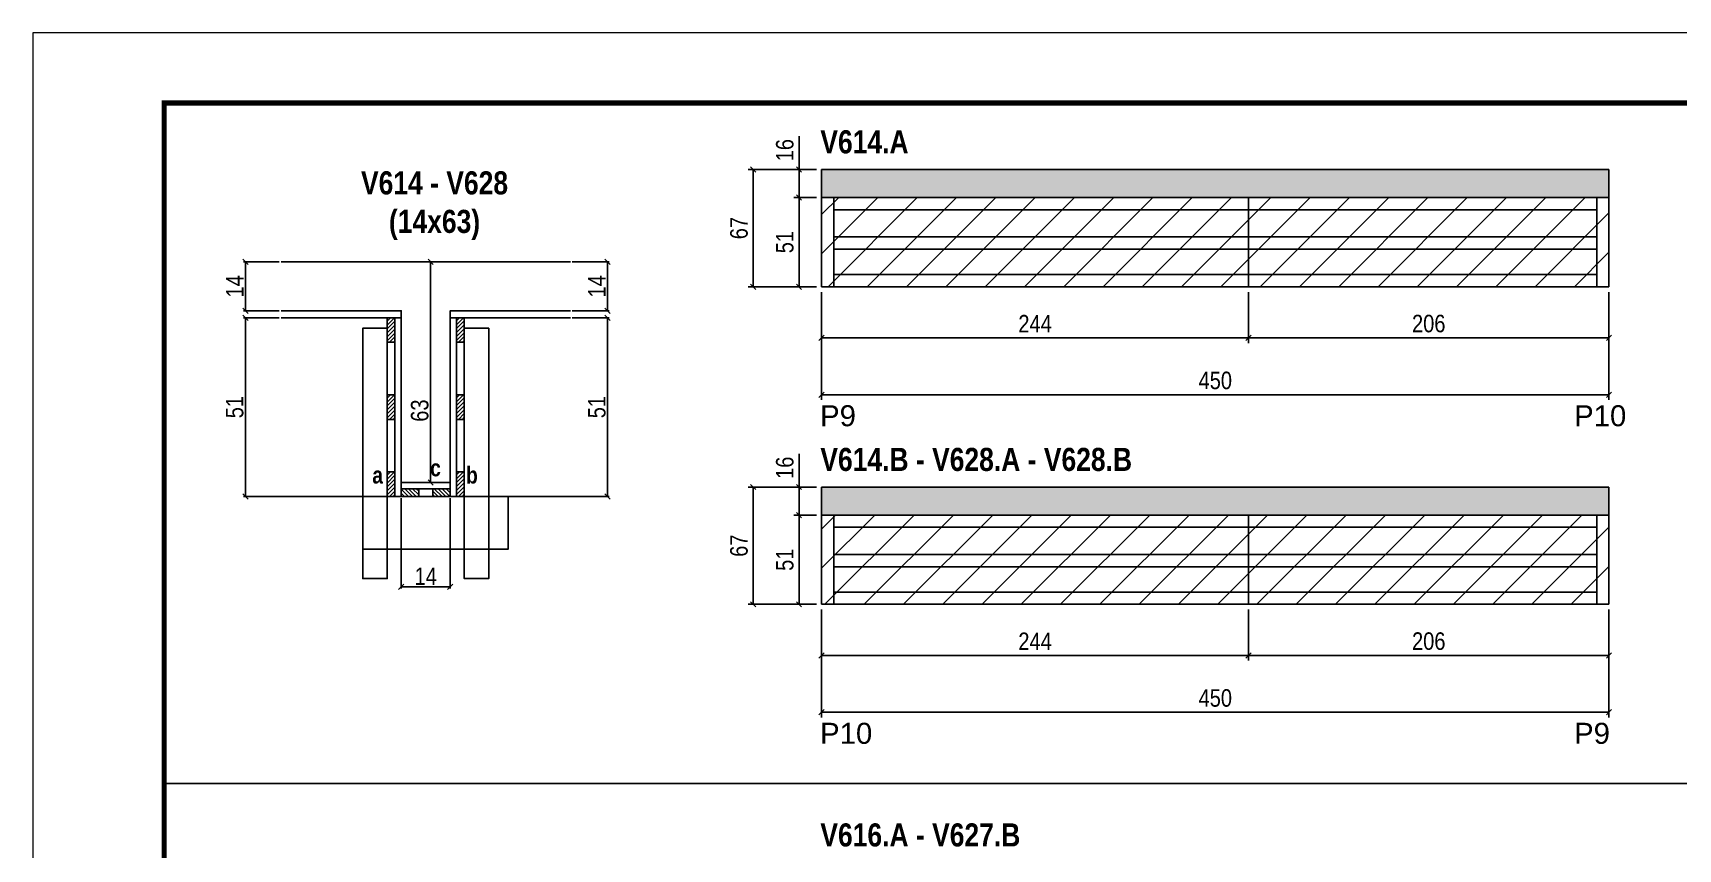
# Model space of a CAD drawing. Extents: x 3309 to 9563, y -2522 to 14608.
# Drawn here: x 8078 to 9018, y 12993 to 13459 of the extents above; entities that cross this region are included whole.
import ezdxf

# ---------------------------------------------------------------- set-up
doc = ezdxf.new("R2010")
doc.units = 0
doc.linetypes.add('DASHED', pattern=[0.75, 0.5, -0.25])
for name, color, linetype in [('5', 5, 'Continuous'), ('COTA', 241, 'Continuous'), ('detalhes', 4, 'Continuous'), ('NOMENCLATURA', 7, 'Continuous'), ('Painéis', 200, 'Continuous'), ('SARR_2.2x7', 40, 'Continuous'), ('SARR_3.5x7', 81, 'Continuous')]:
    doc.layers.add(name, color=color, linetype=linetype)
for name, color, linetype, lineweight in [('CONCRETO', 251, 'Continuous', 25), ('Folhas', 255, 'Continuous', 9), ('Hachura', 251, 'Continuous', 9), ('SARRAFO DE PRESSAO', 251, 'DASHED', 9)]:
    doc.layers.add(name, color=color, linetype=linetype, lineweight=lineweight)
doc.styles.add('COTA TECNICA', font='techl___.ttf', dxfattribs={"height": 10})
doc.styles.add('COTA TECNICA 2X', font='techl___.ttf', dxfattribs={"height": 10})
doc.styles.get("Standard").update_dxf_attribs({"font": 'arial.ttf'})
doc.styles.add('TECNICA', font='techb___.ttf', dxfattribs={"height": 10})
doc.dimstyles.new('PAINEL', dxfattribs={"dimtxt": 10, "dimasz": 3, "dimexe": 3, "dimexo": 3, "dimgap": 3, "dimtad": 1, "dimdec": 1, "dimzin": 12, "dimdsep": 46, "dimtxsty": 'COTA TECNICA', "dimblk1": 'OBLIQUE', "dimblk2": 'OBLIQUE', "dimsah": 1, "dimcen": 0.9, "dimclrd": 4, "dimclre": 4, "dimclrt": 240, "dimadec": 1, "dimazin": 3, "dimtfac": 1, "dimtdec": 1, "dimtmove": 0, "dimatfit": 3, "dimfxl": 1, "dimtolj": 1, "dimtzin": 12, "dimarcsym": 0})
doc.dimstyles.new('SECAO', dxfattribs={"dimscale": 0.333333, "dimtxt": 5, "dimasz": 9, "dimexe": 3, "dimexo": 3, "dimgap": 3, "dimtad": 1, "dimdec": 1, "dimlfac": 0.5, "dimzin": 12, "dimdsep": 46, "dimtxsty": 'COTA TECNICA 2X', "dimblk1": 'OBLIQUE', "dimblk2": 'OBLIQUE', "dimsah": 1, "dimcen": 0.9, "dimclrd": 4, "dimclre": 4, "dimclrt": 240, "dimadec": 1, "dimazin": 3, "dimtfac": 1, "dimtdec": 1, "dimtmove": 0, "dimatfit": 3, "dimfxl": 1, "dimtolj": 1, "dimtzin": 12, "dimarcsym": 0})

# ---------------------------------------------------------------- blocks, each defined once
blk = doc.blocks.new('9999999999')
at = {"layer": 'Folhas'}
blk.add_lwpolyline([(98138.98, 34190.21), (99623.98, 34190.21), (99623.98, 35240.21), (98138.98, 35240.21)], close=True, dxfattribs=at)
at = {"layer": 'Folhas', "color": 30, "const_width": 3}
blk.add_lwpolyline([(98213.98, 34230.21), (99583.98, 34230.21), (99583.98, 35200.21), (98213.98, 35200.21)], close=True, dxfattribs=at)
blk = doc.blocks.new('_Oblique')
at = {"color": 0, "linetype": 'ByBlock', "lineweight": -2}
blk.add_line((-0.5, -0.5), (0.5, 0.5), dxfattribs=at)
blk = doc.blocks.new('*D134')
at = {"layer": 'COTA', "color": 4, "lineweight": -2, "transparency": 16777216}
for p, q in [((8218.67, 13296.54), (8198.32, 13296.54)), ((8199.32, 13296.54), (8199.32, 13194.54)), ((8279.37, 13194.54), (8198.32, 13194.54))]:
    blk.add_line(p, q, dxfattribs=at)
at = {"layer": 'Defpoints', "color": 0, "transparency": 16777216}
for p in [(8219.67, 13296.54), (8199.32, 13194.54), (8280.37, 13194.54, 0)]:
    blk.add_point(p, dxfattribs=at)
at = {"layer": 'COTA', "color": 4, "lineweight": -2, "transparency": 16777216, "xscale": 3, "yscale": 3, "zscale": 3}
for p, rotation in [((8199.32, 13296.54), 90), ((8199.32, 13194.54), 270)]:
    blk.add_blockref('_Oblique', p, dxfattribs=dict(at, rotation=rotation))
at = {"layer": 'COTA', "color": 240, "transparency": 16777216, "insert": (8193.21, 13245.54), "char_height": 10, "attachment_point": 5, "rotation": 90, "style": 'COTA TECNICA 2X'}
blk.add_mtext('\\A1;51', dxfattribs=at)
blk = doc.blocks.new('*D135')
at = {"layer": 'COTA', "color": 4, "lineweight": -2, "transparency": 16777216}
for p, q in [((8386.07, 13296.54), (8407.29, 13296.54)), ((8406.29, 13296.54), (8406.29, 13194.54)), ((8325.37, 13194.54), (8407.29, 13194.54))]:
    blk.add_line(p, q, dxfattribs=at)
at = {"layer": 'Defpoints', "color": 0, "transparency": 16777216}
for p in [(8385.07, 13296.54), (8324.37, 13194.54, 0), (8406.29, 13194.54)]:
    blk.add_point(p, dxfattribs=at)
at = {"layer": 'COTA', "color": 4, "lineweight": -2, "transparency": 16777216, "xscale": 3, "yscale": 3, "zscale": 3}
for p, rotation in [((8406.29, 13296.54), 90), ((8406.29, 13194.54), 270)]:
    blk.add_blockref('_Oblique', p, dxfattribs=dict(at, rotation=rotation))
at = {"layer": 'COTA', "color": 240, "transparency": 16777216, "insert": (8400.18, 13245.54), "char_height": 10, "attachment_point": 5, "rotation": 90, "style": 'COTA TECNICA 2X'}
blk.add_mtext('\\A1;51', dxfattribs=at)
blk = doc.blocks.new('*D136')
at = {"layer": 'COTA', "color": 4, "lineweight": -2, "transparency": 16777216}
for p, q in [((8315.37, 13328.54), (8304.19, 13328.54)), ((8305.19, 13202.54), (8305.19, 13328.54)), ((8315.37, 13202.54), (8304.19, 13202.54))]:
    blk.add_line(p, q, dxfattribs=at)
at = {"layer": 'Defpoints', "color": 0, "transparency": 16777216}
for p in [(8305.19, 13328.54), (8316.37, 13328.54), (8316.37, 13202.54)]:
    blk.add_point(p, dxfattribs=at)
at = {"layer": 'COTA', "color": 4, "lineweight": -2, "transparency": 16777216, "xscale": 3, "yscale": 3, "zscale": 3}
for p, rotation in [((8305.19, 13328.54), 90), ((8305.19, 13202.54), 270)]:
    blk.add_blockref('_Oblique', p, dxfattribs=dict(at, rotation=rotation))
at = {"layer": 'COTA', "color": 240, "transparency": 16777216, "insert": (8298.97, 13243.54), "char_height": 10, "attachment_point": 5, "rotation": 90, "style": 'COTA TECNICA 2X'}
blk.add_mtext('\\A1;63', dxfattribs=at)
blk = doc.blocks.new('*D137')
at = {"layer": 'COTA', "color": 4, "lineweight": -2, "transparency": 16777216}
for p, q in [((8386.07, 13328.54), (8407.29, 13328.54)), ((8406.29, 13300.54), (8406.29, 13328.54)), ((8386.07, 13300.54), (8407.29, 13300.54))]:
    blk.add_line(p, q, dxfattribs=at)
at = {"layer": 'Defpoints', "color": 0, "transparency": 16777216}
for p in [(8385.07, 13328.54), (8406.29, 13328.54), (8385.07, 13300.54)]:
    blk.add_point(p, dxfattribs=at)
at = {"layer": 'COTA', "color": 4, "lineweight": -2, "transparency": 16777216, "xscale": 3, "yscale": 3, "zscale": 3}
for p, rotation in [((8406.29, 13328.54), 90), ((8406.29, 13300.54), 270)]:
    blk.add_blockref('_Oblique', p, dxfattribs=dict(at, rotation=rotation))
at = {"layer": 'COTA', "color": 240, "transparency": 16777216, "insert": (8400.21, 13314.54), "char_height": 10, "attachment_point": 5, "rotation": 90, "style": 'COTA TECNICA 2X'}
blk.add_mtext('\\A1;14', dxfattribs=at)
blk = doc.blocks.new('*D148')
at = {"layer": 'COTA', "color": 4, "lineweight": -2, "transparency": 16777216}
for p, q in [((8218.67, 13328.54), (8198.32, 13328.54)), ((8199.32, 13300.54), (8199.32, 13328.54)), ((8218.67, 13300.54), (8198.32, 13300.54))]:
    blk.add_line(p, q, dxfattribs=at)
at = {"layer": 'Defpoints', "color": 0, "transparency": 16777216}
for p in [(8199.32, 13328.54), (8219.67, 13328.54), (8219.67, 13300.54)]:
    blk.add_point(p, dxfattribs=at)
at = {"layer": 'COTA', "color": 4, "lineweight": -2, "transparency": 16777216, "xscale": 3, "yscale": 3, "zscale": 3}
for p, rotation in [((8199.32, 13328.54), 90), ((8199.32, 13300.54), 270)]:
    blk.add_blockref('_Oblique', p, dxfattribs=dict(at, rotation=rotation))
at = {"layer": 'COTA', "color": 240, "transparency": 16777216, "insert": (8193.25, 13314.54), "char_height": 10, "attachment_point": 5, "rotation": 90, "style": 'COTA TECNICA 2X'}
blk.add_mtext('\\A1;14', dxfattribs=at)
blk = doc.blocks.new('*D149')
at = {"layer": 'COTA', "color": 4, "lineweight": -2, "transparency": 16777216}
for p, q in [((8288.37, 13193.54), (8288.37, 13141.84)), ((8316.37, 13193.54), (8316.37, 13141.84)), ((8288.37, 13142.84), (8316.37, 13142.84))]:
    blk.add_line(p, q, dxfattribs=at)
at = {"layer": 'Defpoints', "color": 0, "transparency": 16777216}
for p in [(8288.37, 13194.54), (8316.37, 13194.54), (8316.37, 13142.84)]:
    blk.add_point(p, dxfattribs=at)
at = {"layer": 'COTA', "color": 4, "lineweight": -2, "transparency": 16777216, "xscale": 3, "yscale": 3, "zscale": 3, "rotation": 180}
blk.add_blockref('_Oblique', (8288.37, 13142.84), dxfattribs=at)
at = {"layer": 'COTA', "color": 4, "lineweight": -2, "transparency": 16777216, "xscale": 3, "yscale": 3, "zscale": 3}
blk.add_blockref('_Oblique', (8316.37, 13142.84), dxfattribs=at)
at = {"layer": 'COTA', "color": 240, "transparency": 16777216, "insert": (8302.37, 13148.91), "char_height": 10, "attachment_point": 5, "style": 'COTA TECNICA 2X'}
blk.add_mtext('\\A1;14', dxfattribs=at)
blk = doc.blocks.new('*D157')
at = {"layer": 'COTA', "color": 4, "lineweight": -2, "transparency": 16777216}
for p, q in [((8528.62, 13311.29), (8528.62, 13249.62)), ((8978.62, 13311.29), (8978.62, 13249.62)), ((8528.62, 13252.62), (8978.62, 13252.62))]:
    blk.add_line(p, q, dxfattribs=at)
at = {"layer": 'Defpoints', "color": 0, "transparency": 16777216}
for p in [(8528.62, 13314.29), (8978.62, 13314.29), (8978.62, 13252.62)]:
    blk.add_point(p, dxfattribs=at)
at = {"layer": 'COTA', "color": 4, "lineweight": -2, "transparency": 16777216, "xscale": 3, "yscale": 3, "zscale": 3, "rotation": 180}
blk.add_blockref('_Oblique', (8528.62, 13252.62), dxfattribs=at)
at = {"layer": 'COTA', "color": 4, "lineweight": -2, "transparency": 16777216, "xscale": 3, "yscale": 3, "zscale": 3}
blk.add_blockref('_Oblique', (8978.62, 13252.62), dxfattribs=at)
at = {"layer": 'COTA', "color": 240, "transparency": 16777216, "insert": (8753.62, 13260.73), "char_height": 10, "attachment_point": 5, "style": 'COTA TECNICA'}
blk.add_mtext('\\A1;450', dxfattribs=at)
blk = doc.blocks.new('*D158')
at = {"layer": 'COTA', "color": 4, "lineweight": -2, "transparency": 16777216}
for p, q in [((8528.62, 13311.29), (8528.62, 13282.11)), ((8772.62, 13311.29), (8772.62, 13282.11)), ((8528.62, 13285.11), (8772.62, 13285.11))]:
    blk.add_line(p, q, dxfattribs=at)
at = {"layer": 'Defpoints', "color": 0, "transparency": 16777216}
for p in [(8528.62, 13314.29), (8772.62, 13314.29), (8772.62, 13285.11)]:
    blk.add_point(p, dxfattribs=at)
at = {"layer": 'COTA', "color": 4, "lineweight": -2, "transparency": 16777216, "xscale": 3, "yscale": 3, "zscale": 3, "rotation": 180}
blk.add_blockref('_Oblique', (8528.62, 13285.11), dxfattribs=at)
at = {"layer": 'COTA', "color": 4, "lineweight": -2, "transparency": 16777216, "xscale": 3, "yscale": 3, "zscale": 3}
blk.add_blockref('_Oblique', (8772.62, 13285.11), dxfattribs=at)
at = {"layer": 'COTA', "color": 240, "transparency": 16777216, "insert": (8650.62, 13293.19), "char_height": 10, "attachment_point": 5, "style": 'COTA TECNICA'}
blk.add_mtext('\\A1;244', dxfattribs=at)
blk = doc.blocks.new('*D159')
at = {"layer": 'COTA', "color": 4, "lineweight": -2, "transparency": 16777216}
for p, q in [((8772.62, 13311.29), (8772.62, 13282.11)), ((8978.62, 13311.29), (8978.62, 13282.11)), ((8772.62, 13285.11), (8978.62, 13285.11))]:
    blk.add_line(p, q, dxfattribs=at)
at = {"layer": 'Defpoints', "color": 0, "transparency": 16777216}
for p in [(8772.62, 13314.29), (8978.62, 13314.29), (8978.62, 13285.11)]:
    blk.add_point(p, dxfattribs=at)
at = {"layer": 'COTA', "color": 4, "lineweight": -2, "transparency": 16777216, "xscale": 3, "yscale": 3, "zscale": 3, "rotation": 180}
blk.add_blockref('_Oblique', (8772.62, 13285.11), dxfattribs=at)
at = {"layer": 'COTA', "color": 4, "lineweight": -2, "transparency": 16777216, "xscale": 3, "yscale": 3, "zscale": 3}
blk.add_blockref('_Oblique', (8978.62, 13285.11), dxfattribs=at)
at = {"layer": 'COTA', "color": 240, "transparency": 16777216, "insert": (8875.62, 13293.21), "char_height": 10, "attachment_point": 5, "style": 'COTA TECNICA'}
blk.add_mtext('\\A1;206', dxfattribs=at)
blk = doc.blocks.new('*D160')
at = {"layer": 'COTA', "color": 4, "lineweight": -2, "transparency": 16777216}
for p, q in [((8525.62, 13365.29), (8512.72, 13365.29)), ((8515.72, 13365.29), (8515.72, 13314.29)), ((8525.62, 13314.29), (8512.72, 13314.29))]:
    blk.add_line(p, q, dxfattribs=at)
at = {"layer": 'Defpoints', "color": 0, "transparency": 16777216}
for p in [(8528.62, 13365.29), (8515.72, 13314.29), (8528.62, 13314.29)]:
    blk.add_point(p, dxfattribs=at)
at = {"layer": 'COTA', "color": 4, "lineweight": -2, "transparency": 16777216, "xscale": 3, "yscale": 3, "zscale": 3}
for p, rotation in [((8515.72, 13365.29), 90), ((8515.72, 13314.29), 270)]:
    blk.add_blockref('_Oblique', p, dxfattribs=dict(at, rotation=rotation))
at = {"layer": 'COTA', "color": 240, "transparency": 16777216, "insert": (8507.61, 13339.79), "char_height": 10, "attachment_point": 5, "rotation": 90, "style": 'COTA TECNICA'}
blk.add_mtext('\\A1;51', dxfattribs=at)
blk = doc.blocks.new('*D161')
at = {"layer": 'COTA', "color": 4, "lineweight": -2, "transparency": 16777216}
for p, q in [((8515.72, 13381.29), (8515.72, 13400.3)), ((8525.62, 13381.29), (8512.72, 13381.29)), ((8515.72, 13365.29), (8515.72, 13381.29)), ((8525.62, 13365.29), (8512.72, 13365.29))]:
    blk.add_line(p, q, dxfattribs=at)
at = {"layer": 'Defpoints', "color": 0, "transparency": 16777216}
for p in [(8515.72, 13381.29), (8528.62, 13381.29), (8528.62, 13365.29)]:
    blk.add_point(p, dxfattribs=at)
at = {"layer": 'COTA', "color": 4, "lineweight": -2, "transparency": 16777216, "xscale": 3, "yscale": 3, "zscale": 3}
for p, rotation in [((8515.72, 13381.29), 90), ((8515.72, 13365.29), 270)]:
    blk.add_blockref('_Oblique', p, dxfattribs=dict(at, rotation=rotation))
at = {"layer": 'COTA', "color": 240, "transparency": 16777216, "insert": (8507.62, 13392.3), "char_height": 10, "attachment_point": 5, "rotation": 90, "style": 'COTA TECNICA'}
blk.add_mtext('\\A1;16', dxfattribs=at)
blk = doc.blocks.new('*D162')
at = {"layer": 'COTA', "color": 4, "lineweight": -2, "transparency": 16777216}
for p, q in [((8525.62, 13381.29), (8486.56, 13381.29)), ((8489.56, 13314.29), (8489.56, 13381.29)), ((8525.62, 13314.29), (8486.56, 13314.29))]:
    blk.add_line(p, q, dxfattribs=at)
at = {"layer": 'Defpoints', "color": 0, "transparency": 16777216}
for p in [(8489.56, 13381.29), (8528.62, 13381.29), (8528.62, 13314.29)]:
    blk.add_point(p, dxfattribs=at)
at = {"layer": 'COTA', "color": 4, "lineweight": -2, "transparency": 16777216, "xscale": 3, "yscale": 3, "zscale": 3}
for p, rotation in [((8489.56, 13381.29), 90), ((8489.56, 13314.29), 270)]:
    blk.add_blockref('_Oblique', p, dxfattribs=dict(at, rotation=rotation))
at = {"layer": 'COTA', "color": 240, "transparency": 16777216, "insert": (8481.45, 13347.79), "char_height": 10, "attachment_point": 5, "rotation": 90, "style": 'COTA TECNICA'}
blk.add_mtext('\\A1;67', dxfattribs=at)
blk = doc.blocks.new('*D163')
at = {"layer": 'COTA', "color": 4, "lineweight": -2, "transparency": 16777216}
for p, q in [((8528.62, 13129.88), (8528.62, 13068.21)), ((8978.62, 13129.88), (8978.62, 13068.21)), ((8528.62, 13071.21), (8978.62, 13071.21))]:
    blk.add_line(p, q, dxfattribs=at)
at = {"layer": 'Defpoints', "color": 0, "transparency": 16777216}
for p in [(8528.62, 13132.88), (8978.62, 13132.88), (8978.62, 13071.21)]:
    blk.add_point(p, dxfattribs=at)
at = {"layer": 'COTA', "color": 4, "lineweight": -2, "transparency": 16777216, "xscale": 3, "yscale": 3, "zscale": 3, "rotation": 180}
blk.add_blockref('_Oblique', (8528.62, 13071.21), dxfattribs=at)
at = {"layer": 'COTA', "color": 4, "lineweight": -2, "transparency": 16777216, "xscale": 3, "yscale": 3, "zscale": 3}
blk.add_blockref('_Oblique', (8978.62, 13071.21), dxfattribs=at)
at = {"layer": 'COTA', "color": 240, "transparency": 16777216, "insert": (8753.62, 13079.32), "char_height": 10, "attachment_point": 5, "style": 'COTA TECNICA'}
blk.add_mtext('\\A1;450', dxfattribs=at)
blk = doc.blocks.new('*D164')
at = {"layer": 'COTA', "color": 4, "lineweight": -2, "transparency": 16777216}
for p, q in [((8528.62, 13129.88), (8528.62, 13100.7)), ((8772.62, 13129.88), (8772.62, 13100.7)), ((8528.62, 13103.7), (8772.62, 13103.7))]:
    blk.add_line(p, q, dxfattribs=at)
at = {"layer": 'Defpoints', "color": 0, "transparency": 16777216}
for p in [(8528.62, 13132.88), (8772.62, 13132.88), (8772.62, 13103.7)]:
    blk.add_point(p, dxfattribs=at)
at = {"layer": 'COTA', "color": 4, "lineweight": -2, "transparency": 16777216, "xscale": 3, "yscale": 3, "zscale": 3, "rotation": 180}
blk.add_blockref('_Oblique', (8528.62, 13103.7), dxfattribs=at)
at = {"layer": 'COTA', "color": 4, "lineweight": -2, "transparency": 16777216, "xscale": 3, "yscale": 3, "zscale": 3}
blk.add_blockref('_Oblique', (8772.62, 13103.7), dxfattribs=at)
at = {"layer": 'COTA', "color": 240, "transparency": 16777216, "insert": (8650.62, 13111.77), "char_height": 10, "attachment_point": 5, "style": 'COTA TECNICA'}
blk.add_mtext('\\A1;244', dxfattribs=at)
blk = doc.blocks.new('*D165')
at = {"layer": 'COTA', "color": 4, "lineweight": -2, "transparency": 16777216}
for p, q in [((8772.62, 13129.88), (8772.62, 13100.7)), ((8978.62, 13129.88), (8978.62, 13100.7)), ((8772.62, 13103.7), (8978.62, 13103.7))]:
    blk.add_line(p, q, dxfattribs=at)
at = {"layer": 'Defpoints', "color": 0, "transparency": 16777216}
for p in [(8772.62, 13132.88), (8978.62, 13132.88), (8978.62, 13103.7)]:
    blk.add_point(p, dxfattribs=at)
at = {"layer": 'COTA', "color": 4, "lineweight": -2, "transparency": 16777216, "xscale": 3, "yscale": 3, "zscale": 3, "rotation": 180}
blk.add_blockref('_Oblique', (8772.62, 13103.7), dxfattribs=at)
at = {"layer": 'COTA', "color": 4, "lineweight": -2, "transparency": 16777216, "xscale": 3, "yscale": 3, "zscale": 3}
blk.add_blockref('_Oblique', (8978.62, 13103.7), dxfattribs=at)
at = {"layer": 'COTA', "color": 240, "transparency": 16777216, "insert": (8875.62, 13111.8), "char_height": 10, "attachment_point": 5, "style": 'COTA TECNICA'}
blk.add_mtext('\\A1;206', dxfattribs=at)
blk = doc.blocks.new('*D166')
at = {"layer": 'COTA', "color": 4, "lineweight": -2, "transparency": 16777216}
for p, q in [((8525.62, 13183.88), (8512.72, 13183.88)), ((8515.72, 13183.88), (8515.72, 13132.88)), ((8525.62, 13132.88), (8512.72, 13132.88))]:
    blk.add_line(p, q, dxfattribs=at)
at = {"layer": 'Defpoints', "color": 0, "transparency": 16777216}
for p in [(8528.62, 13183.88), (8515.72, 13132.88), (8528.62, 13132.88)]:
    blk.add_point(p, dxfattribs=at)
at = {"layer": 'COTA', "color": 4, "lineweight": -2, "transparency": 16777216, "xscale": 3, "yscale": 3, "zscale": 3}
for p, rotation in [((8515.72, 13183.88), 90), ((8515.72, 13132.88), 270)]:
    blk.add_blockref('_Oblique', p, dxfattribs=dict(at, rotation=rotation))
at = {"layer": 'COTA', "color": 240, "transparency": 16777216, "insert": (8507.61, 13158.38), "char_height": 10, "attachment_point": 5, "rotation": 90, "style": 'COTA TECNICA'}
blk.add_mtext('\\A1;51', dxfattribs=at)
blk = doc.blocks.new('*D167')
at = {"layer": 'COTA', "color": 4, "lineweight": -2, "transparency": 16777216}
for p, q in [((8515.72, 13199.88), (8515.72, 13218.89)), ((8525.62, 13199.88), (8512.72, 13199.88)), ((8515.72, 13183.88), (8515.72, 13199.88)), ((8525.62, 13183.88), (8512.72, 13183.88))]:
    blk.add_line(p, q, dxfattribs=at)
at = {"layer": 'Defpoints', "color": 0, "transparency": 16777216}
for p in [(8515.72, 13199.88), (8528.62, 13199.88), (8528.62, 13183.88)]:
    blk.add_point(p, dxfattribs=at)
at = {"layer": 'COTA', "color": 4, "lineweight": -2, "transparency": 16777216, "xscale": 3, "yscale": 3, "zscale": 3}
for p, rotation in [((8515.72, 13199.88), 90), ((8515.72, 13183.88), 270)]:
    blk.add_blockref('_Oblique', p, dxfattribs=dict(at, rotation=rotation))
at = {"layer": 'COTA', "color": 240, "transparency": 16777216, "insert": (8507.62, 13210.88), "char_height": 10, "attachment_point": 5, "rotation": 90, "style": 'COTA TECNICA'}
blk.add_mtext('\\A1;16', dxfattribs=at)
blk = doc.blocks.new('*D168')
at = {"layer": 'COTA', "color": 4, "lineweight": -2, "transparency": 16777216}
for p, q in [((8525.62, 13199.88), (8486.56, 13199.88)), ((8489.56, 13132.88), (8489.56, 13199.88)), ((8525.62, 13132.88), (8486.56, 13132.88))]:
    blk.add_line(p, q, dxfattribs=at)
at = {"layer": 'Defpoints', "color": 0, "transparency": 16777216}
for p in [(8489.56, 13199.88), (8528.62, 13199.88), (8528.62, 13132.88)]:
    blk.add_point(p, dxfattribs=at)
at = {"layer": 'COTA', "color": 4, "lineweight": -2, "transparency": 16777216, "xscale": 3, "yscale": 3, "zscale": 3}
for p, rotation in [((8489.56, 13199.88), 90), ((8489.56, 13132.88), 270)]:
    blk.add_blockref('_Oblique', p, dxfattribs=dict(at, rotation=rotation))
at = {"layer": 'COTA', "color": 240, "transparency": 16777216, "insert": (8481.45, 13166.38), "char_height": 10, "attachment_point": 5, "rotation": 90, "style": 'COTA TECNICA'}
blk.add_mtext('\\A1;67', dxfattribs=at)

msp = doc.modelspace()

# ---------------------------------------------------------------- hatches: boundary and pattern name
at = {"layer": 'COTA'}
h = msp.add_hatch(dxfattribs=at)
h.set_pattern_fill('AR-CONC', color=256, scale=0.03)
h.set_pattern_definition([(50, (4804.7224, 1176.1116), (5.46554, -0.4781726), [0.5715, -6.2865]), (355, (4804.7224, 1176.1116), (-1.0573026, 5.7317054), [0.4572, -5.0292175]), (100.451445, (4805.178, 1176.072), (4.4082374, 5.2535326), [0.4857003, -5.3427073]), (46.1842, (4804.7224, 1177.6356), (8.1323712, -1.26127), [0.85725, -9.42975]), (96.63556, (4805.4, 1177.5305), (7.122124, 7.4227837), [0.7285507, -8.014068]), (351.18415, (4804.722, 1177.636), (7.122124, 7.422784), [0.685799, -7.543792]), (21, (4805.4844, 1177.2546), (4.5484317, -3.067956), [0.5715, -6.2865]), (326, (4805.4844, 1177.2546), (1.8540609, 5.525639), [0.4572, -5.0292]), (71.451445, (4805.8634, 1176.999), (6.4024926, 2.457683), [0.4857003, -5.3426981]), (37.5, (4804.7224, 1176.1116), (0.0926581, 2.53665117), [0, -4.96824, 0, -5.1054, 0, -5.04825]), (7.5, (4804.7224, 1176.1116), (2.0045899, 3.00541724), [0, -2.91084, 0, -4.85394, 0, -1.92405]), (327.5, (4803.0231, 1176.1116), (4.06771786, -0.17186232), [0, -1.905, 0, -5.9436, 0, -7.8867]), (317.5, (4802.261, 1176.1116), (4.4438754, 0.7627947), [0, -2.4765, 0, -3.94716, 0, -5.6007])])
h.paths.add_polyline_path([(8528.62, 13381.29), (8528.62, 13365.29), (8978.62, 13365.29), (8978.62, 13381.29)])
h = msp.add_hatch(dxfattribs=at)
h.set_pattern_fill('AR-CONC', color=256, scale=0.03)
h.set_pattern_definition([(50, (4804.7224, 994.7), (5.46554, -0.4781726), [0.5715, -6.2865]), (355, (4804.7224, 994.7), (-1.0573026, 5.7317054), [0.4572, -5.0292175]), (100.451445, (4805.178, 994.66), (4.4082374, 5.2535326), [0.4857003, -5.3427073]), (46.1842, (4804.7224, 996.224), (8.1323712, -1.26127), [0.85725, -9.42975]), (96.63556, (4805.4, 996.119), (7.122124, 7.4227837), [0.7285507, -8.014068]), (351.18415, (4804.722, 996.224), (7.122124, 7.422784), [0.685799, -7.543792]), (21, (4805.4844, 995.843), (4.5484317, -3.067956), [0.5715, -6.2865]), (326, (4805.4844, 995.843), (1.8540609, 5.525639), [0.4572, -5.0292]), (71.451445, (4805.8634, 995.5874), (6.4024926, 2.457683), [0.4857003, -5.3426981]), (37.5, (4804.7224, 994.7), (0.0926581, 2.53665117), [0, -4.96824, 0, -5.1054, 0, -5.04825]), (7.5, (4804.7224, 994.7), (2.0045899, 3.00541724), [0, -2.91084, 0, -4.85394, 0, -1.92405]), (327.5, (4803.0231, 994.7), (4.06771786, -0.17186232), [0, -1.905, 0, -5.9436, 0, -7.8867]), (317.5, (4802.261, 994.7), (4.4438754, 0.7627947), [0, -2.4765, 0, -3.94716, 0, -5.6007])])
h.paths.add_polyline_path([(8528.62, 13199.88), (8528.62, 13183.88), (8978.62, 13183.88), (8978.62, 13199.88)])
at = {"layer": 'Hachura', "linetype": 'ByBlock'}
h = msp.add_hatch(dxfattribs=at)
h.set_pattern_fill('ANSI31', color=256, scale=5)
h.paths.add_polyline_path([(8772.62, 13365.29), (8528.62, 13365.29), (8528.62, 13314.29), (8772.62, 13314.29)])
h.paths.add_polyline_path([(8772.62, 13183.88), (8528.62, 13183.88), (8528.62, 13132.88), (8772.62, 13132.88)])
h = msp.add_hatch(dxfattribs=at)
h.set_pattern_fill('ANSI31', color=256, scale=5)
h.paths.add_polyline_path([(8978.62, 13365.29), (8772.62, 13365.29), (8772.62, 13314.29), (8978.62, 13314.29)])
h.paths.add_polyline_path([(8978.62, 13183.88), (8772.62, 13183.88), (8772.62, 13132.88), (8978.62, 13132.88)])
at = {"layer": 'SARR_2.2x7'}
h = msp.add_hatch(dxfattribs=at)
h.set_pattern_fill('ANSI31', color=256, scale=0.5)
h.set_pattern_definition([(45, (-115231.8024, -19938.9966), (-1.122532015, 1.122532015), [])])
h.paths.add_polyline_path([(8280.37, 13282.54), (8284.77, 13282.54), (8284.77, 13296.54), (8280.37, 13296.54)])
h = msp.add_hatch(dxfattribs=at)
h.set_pattern_fill('ANSI31', color=256, scale=0.5)
h.set_pattern_definition([(45, (-115241.8024, -19938.9966), (-1.122532015, 1.122532015), [])])
h.paths.add_polyline_path([(8324.37, 13282.54), (8319.97, 13282.54), (8319.97, 13296.54), (8324.37, 13296.54)])
h = msp.add_hatch(dxfattribs=at)
h.set_pattern_fill('ANSI31', color=256, scale=0.5)
h.set_pattern_definition([(45, (-115231.8024, -19982.9966), (-1.122532015, 1.122532015), [])])
h.paths.add_polyline_path([(8280.37, 13238.54), (8284.77, 13238.54), (8284.77, 13252.54), (8280.37, 13252.54)])
h = msp.add_hatch(dxfattribs=at)
h.set_pattern_fill('ANSI31', color=256, scale=0.5)
h.set_pattern_definition([(45, (-115241.8024, -19982.9966), (-1.122532015, 1.122532015), [])])
h.paths.add_polyline_path([(8324.37, 13238.54), (8319.97, 13238.54), (8319.97, 13252.54), (8324.37, 13252.54)])
h = msp.add_hatch(dxfattribs=at)
h.set_pattern_fill('ANSI31', color=256, scale=0.5)
h.set_pattern_definition([(45, (-115231.8024, -20026.9966), (-1.122532015, 1.122532015), [])])
h.paths.add_polyline_path([(8280.37, 13194.54), (8284.77, 13194.54), (8284.77, 13208.54), (8280.37, 13208.54)])
h = msp.add_hatch(dxfattribs=at)
h.set_pattern_fill('ANSI31', color=256, scale=0.5)
h.set_pattern_definition([(45, (-115241.8024, -20026.9966), (-1.122532015, 1.122532015), [])])
h.paths.add_polyline_path([(8324.37, 13194.54), (8319.97, 13194.54), (8319.97, 13208.54), (8324.37, 13208.54)])
h = msp.add_hatch(dxfattribs=at)
h.set_pattern_fill('ANSI31', color=256, scale=0.5, angle=90)
h.set_pattern_definition([(135, (41523.9059, -110317.6276), (-1.122532015, -1.122532015), [])])
h.paths.add_polyline_path([(8298.37, 13194.54), (8298.37, 13198.94), (8288.37, 13198.94), (8288.37, 13194.54)])
h = msp.add_hatch(dxfattribs=at)
h.set_pattern_fill('ANSI31', color=256, scale=0.5, angle=90)
h.set_pattern_definition([(135, (41513.9059, -110317.6276), (-1.122532015, -1.122532015), [])])
h.paths.add_polyline_path([(8306.37, 13198.94), (8306.37, 13194.54), (8316.37, 13194.54), (8316.37, 13198.94)])

# ---------------------------------------------------------------- linework, layer by layer
at = {"layer": 'CONCRETO', "linetype": 'Continuous'}
msp.add_line((8385.07, 13328.54), (8219.67, 13328.54), dxfattribs=at)
at = {"layer": 'COTA'}
for p, q in [((8528.62, 13365.29), (8528.62, 13381.29)), ((8528.62, 13381.29), (8978.62, 13381.29)), ((8978.62, 13381.29), (8978.62, 13365.29)), ((8528.62, 13183.88), (8528.62, 13199.88)), ((8528.62, 13199.88), (8978.62, 13199.88)), ((8978.62, 13199.88), (8978.62, 13183.88)), ((8152.87, 13030.62), (9522.87, 13030.62))]:
    msp.add_line(p, q, dxfattribs=at)
at = {"layer": 'Painéis', "linetype": 'ByBlock'}
for p, q in [((8978.62, 13365.29), (8528.62, 13365.29)), ((8528.62, 13365.29), (8528.62, 13314.29)), ((8772.62, 13365.29), (8772.62, 13314.29)), ((8978.62, 13314.29), (8978.62, 13365.29)), ((8528.62, 13314.29), (8978.62, 13314.29)), ((8978.62, 13183.88), (8528.62, 13183.88)), ((8528.62, 13183.88), (8528.62, 13132.88)), ((8772.62, 13183.88), (8772.62, 13132.88)), ((8978.62, 13132.88), (8978.62, 13183.88)), ((8528.62, 13132.88), (8978.62, 13132.88))]:
    msp.add_line(p, q, dxfattribs=at)
at = {"layer": 'Painéis', "linetype": 'Continuous', "elevation": 0}
for points in [[(8219.67, 13296.54), (8288.37, 13296.54), (8288.37, 13300.54), (8219.67, 13300.54)], [(8385.07, 13296.54), (8316.37, 13296.54), (8316.37, 13300.54), (8385.07, 13300.54)]]:
    msp.add_lwpolyline(points, dxfattribs=at)
at = {"layer": 'Painéis', "linetype": 'Continuous'}
for points in [[(8284.77, 13194.54), (8284.77, 13296.54), (8288.37, 13296.54), (8288.37, 13194.54)], [(8319.97, 13194.54), (8319.97, 13296.54), (8316.37, 13296.54), (8316.37, 13194.54)], [(8316.37, 13202.54), (8288.37, 13202.54), (8288.37, 13198.94), (8316.37, 13198.94)]]:
    msp.add_lwpolyline(points, close=True, dxfattribs=at)
at = {"layer": 'SARR_2.2x7', "linetype": 'Continuous'}
for p, q in [((8535.62, 13314.29), (8535.62, 13365.29)), ((8971.62, 13314.29), (8971.62, 13365.29)), ((8535.62, 13358.29), (8772.62, 13358.29)), ((8772.62, 13358.29), (8971.62, 13358.29)), ((8535.62, 13342.79), (8772.62, 13342.79)), ((8772.62, 13342.79), (8971.62, 13342.79)), ((8535.62, 13335.79), (8772.62, 13335.79)), ((8772.62, 13335.79), (8971.62, 13335.79)), ((8535.62, 13321.29), (8772.62, 13321.29)), ((8772.62, 13321.29), (8971.62, 13321.29)), ((8535.62, 13132.88), (8535.62, 13183.88)), ((8971.62, 13132.88), (8971.62, 13183.88)), ((8535.62, 13176.88), (8772.62, 13176.88)), ((8772.62, 13176.88), (8971.62, 13176.88)), ((8535.62, 13161.38), (8772.62, 13161.38)), ((8535.62, 13154.38), (8772.62, 13154.38)), ((8772.62, 13161.38), (8971.62, 13161.38)), ((8772.62, 13154.38), (8971.62, 13154.38)), ((8535.62, 13139.88), (8772.62, 13139.88)), ((8772.62, 13139.88), (8971.62, 13139.88))]:
    msp.add_line(p, q, dxfattribs=at)
at = {"layer": 'SARR_2.2x7'}
for points in [[(8284.77, 13296.54), (8284.77, 13282.54), (8280.37, 13282.54), (8280.37, 13296.54)], [(8319.97, 13296.54), (8319.97, 13282.54), (8324.37, 13282.54), (8324.37, 13296.54)], [(8284.77, 13252.54), (8284.77, 13238.54), (8280.37, 13238.54), (8280.37, 13252.54)], [(8319.97, 13252.54), (8319.97, 13238.54), (8324.37, 13238.54), (8324.37, 13252.54)], [(8284.77, 13208.54), (8284.77, 13194.54), (8280.37, 13194.54), (8280.37, 13208.54)], [(8319.97, 13208.54), (8319.97, 13194.54), (8324.37, 13194.54), (8324.37, 13208.54)], [(8288.37, 13198.94), (8298.37, 13198.94), (8298.37, 13194.54), (8288.37, 13194.54)], [(8316.37, 13198.94), (8306.37, 13198.94), (8306.37, 13194.54), (8316.37, 13194.54)]]:
    msp.add_lwpolyline(points, close=True, dxfattribs=at)
at = {"layer": 'SARR_3.5x7'}
for points in [[(8280.37, 13290.54), (8266.37, 13290.54), (8266.37, 13147.56), (8280.37, 13147.56)], [(8324.37, 13290.54), (8338.37, 13290.54), (8338.37, 13147.56), (8324.37, 13147.56)], [(8266.37, 13194.54), (8349.55, 13194.54), (8349.55, 13164.45), (8266.37, 13164.45)]]:
    msp.add_lwpolyline(points, close=True, dxfattribs=at)

# ---------------------------------------------------------------- block references
at = {"layer": 'SARRAFO DE PRESSAO', "color": 6, "linetype": 'ByBlock'}
msp.add_blockref('9999999999', (-90061.11, -21780.92), dxfattribs=at)

# ---------------------------------------------------------------- texts
at = {"layer": '5', "linetype": 'Continuous'}
for s, p in [('P9', (8527.76, 13234.61)), ('P10', (8958.69, 13234.61)), ('P10', (8527.76, 13053.2)), ('P9', (8958.69, 13053.2))]:
    msp.add_text(s, height=12, rotation=359.99996, dxfattribs=at).set_placement(p)
at = {"layer": 'detalhes', "style": 'TECNICA'}
for s, p in [('c', (8304.91, 13206.01)), ('b', (8325.41, 13201.89)), ('a', (8271.85, 13201.9))]:
    msp.add_text(s, height=9.6, dxfattribs=at).set_placement(p)
at = {"layer": 'NOMENCLATURA', "style": 'TECNICA'}
for s, p in [('V614.A', (8527.9, 13390.48)), ('V614.B - V628.A - V628.B', (8527.9, 13209.06)), ('V616.A - V627.B', (8527.9, 12994.56))]:
    msp.add_text(s, height=13.2, dxfattribs=at).set_placement(p)
at = {"layer": 'NOMENCLATURA', "insert": (8307.4, 13380.24), "char_height": 13.2, "attachment_point": 2, "style": 'TECNICA'}
msp.add_mtext_dynamic_manual_height_columns('V614 - V628\\P(14x63)', width=300.2766, gutter_width=1, heights=[0], dxfattribs=at)

# ---------------------------------------------------------------- dimensions: what is measured, and where the dimension line sits
at = {"layer": 'COTA'}
for base, p1, p2, angle, dimstyle, picture, middle in [((8515.72, 13381.29), (8528.62, 13365.29), (8528.62, 13381.29), 90, 'PAINEL', '*D161', (8507.62, 13392.3)), ((8489.56, 13381.29), (8528.62, 13314.29), (8528.62, 13381.29), 90, 'PAINEL', '*D162', (8481.45, 13347.79)), ((8515.72, 13314.29), (8528.62, 13365.29), (8528.62, 13314.29), 90, 'PAINEL', '*D160', (8507.61, 13339.79)), ((8199.32, 13328.54), (8219.67, 13300.54), (8219.67, 13328.54), 90, 'SECAO', '*D148', (8193.25, 13314.54)), ((8406.29, 13328.54), (8385.07, 13300.54), (8385.07, 13328.54), 90, 'SECAO', '*D137', (8400.21, 13314.54)), ((8978.62, 13252.62), (8528.62, 13314.29), (8978.62, 13314.29), 180, 'PAINEL', '*D157', (8753.62, 13260.73)), ((8199.32, 13194.54, 0), (8219.67, 13296.54), (8280.37, 13194.54), 90, 'SECAO', '*D134', (8193.21, 13245.54, 0)), ((8406.29, 13194.54, 0), (8385.07, 13296.54), (8324.37, 13194.54), 90, 'SECAO', '*D135', (8400.18, 13245.54, 0)), ((8515.72, 13199.88), (8528.62, 13183.88), (8528.62, 13199.88), 90, 'PAINEL', '*D167', (8507.62, 13210.88)), ((8489.56, 13199.88), (8528.62, 13132.88), (8528.62, 13199.88), 90, 'PAINEL', '*D168', (8481.45, 13166.38)), ((8515.72, 13132.88), (8528.62, 13183.88), (8528.62, 13132.88), 90, 'PAINEL', '*D166', (8507.61, 13158.38)), ((8978.62, 13071.21), (8528.62, 13132.88), (8978.62, 13132.88), 180, 'PAINEL', '*D163', (8753.62, 13079.32))]:
    dim = msp.add_linear_dim(base=base, p1=p1, p2=p2, angle=angle, dimstyle=dimstyle, dxfattribs=at)
    dim.commit()
    dim.dimension.update_dxf_attribs({"geometry": picture, "text_midpoint": middle})
dim = msp.add_linear_dim(base=(8305.19, 13328.54), p1=(8316.37, 13202.54), p2=(8316.37, 13328.54), angle=90, dimstyle='SECAO', dxfattribs=at)
dim.commit()
dim.dimension.update_dxf_attribs({"geometry": '*D136', "text_midpoint": (8305.19, 13243.54), "dimtype": 160})
for base, p1, p2, dimstyle, picture, middle in [((8772.62, 13285.11), (8528.62, 13314.29), (8772.62, 13314.29), 'PAINEL', '*D158', (8650.62, 13293.19)), ((8316.37, 13142.84), (8288.37, 13194.54), (8316.37, 13194.54), 'SECAO', '*D149', (8302.37, 13148.91)), ((8772.62, 13103.7), (8528.62, 13132.88), (8772.62, 13132.88), 'PAINEL', '*D164', (8650.62, 13111.77))]:
    dim = msp.add_linear_dim(base=base, p1=p1, p2=p2, dimstyle=dimstyle, dxfattribs=at)
    dim.commit()
    dim.dimension.update_dxf_attribs({"geometry": picture, "text_midpoint": middle})
for base, p1, p2, picture, middle in [((8978.62, 13285.11), (8772.62, 13314.29), (8978.62, 13314.29), '*D159', (8875.62, 13293.21)), ((8978.62, 13103.7), (8772.62, 13132.88), (8978.62, 13132.88), '*D165', (8875.62, 13111.8))]:
    dim = msp.add_linear_dim(base=base, p1=p1, p2=p2, dimstyle='PAINEL', override={"dimtmove": 1}, dxfattribs=at)
    dim.commit()
    dim.dimension.update_dxf_attribs({"geometry": picture, "text_midpoint": middle})

doc.saveas('drawing.dxf')
